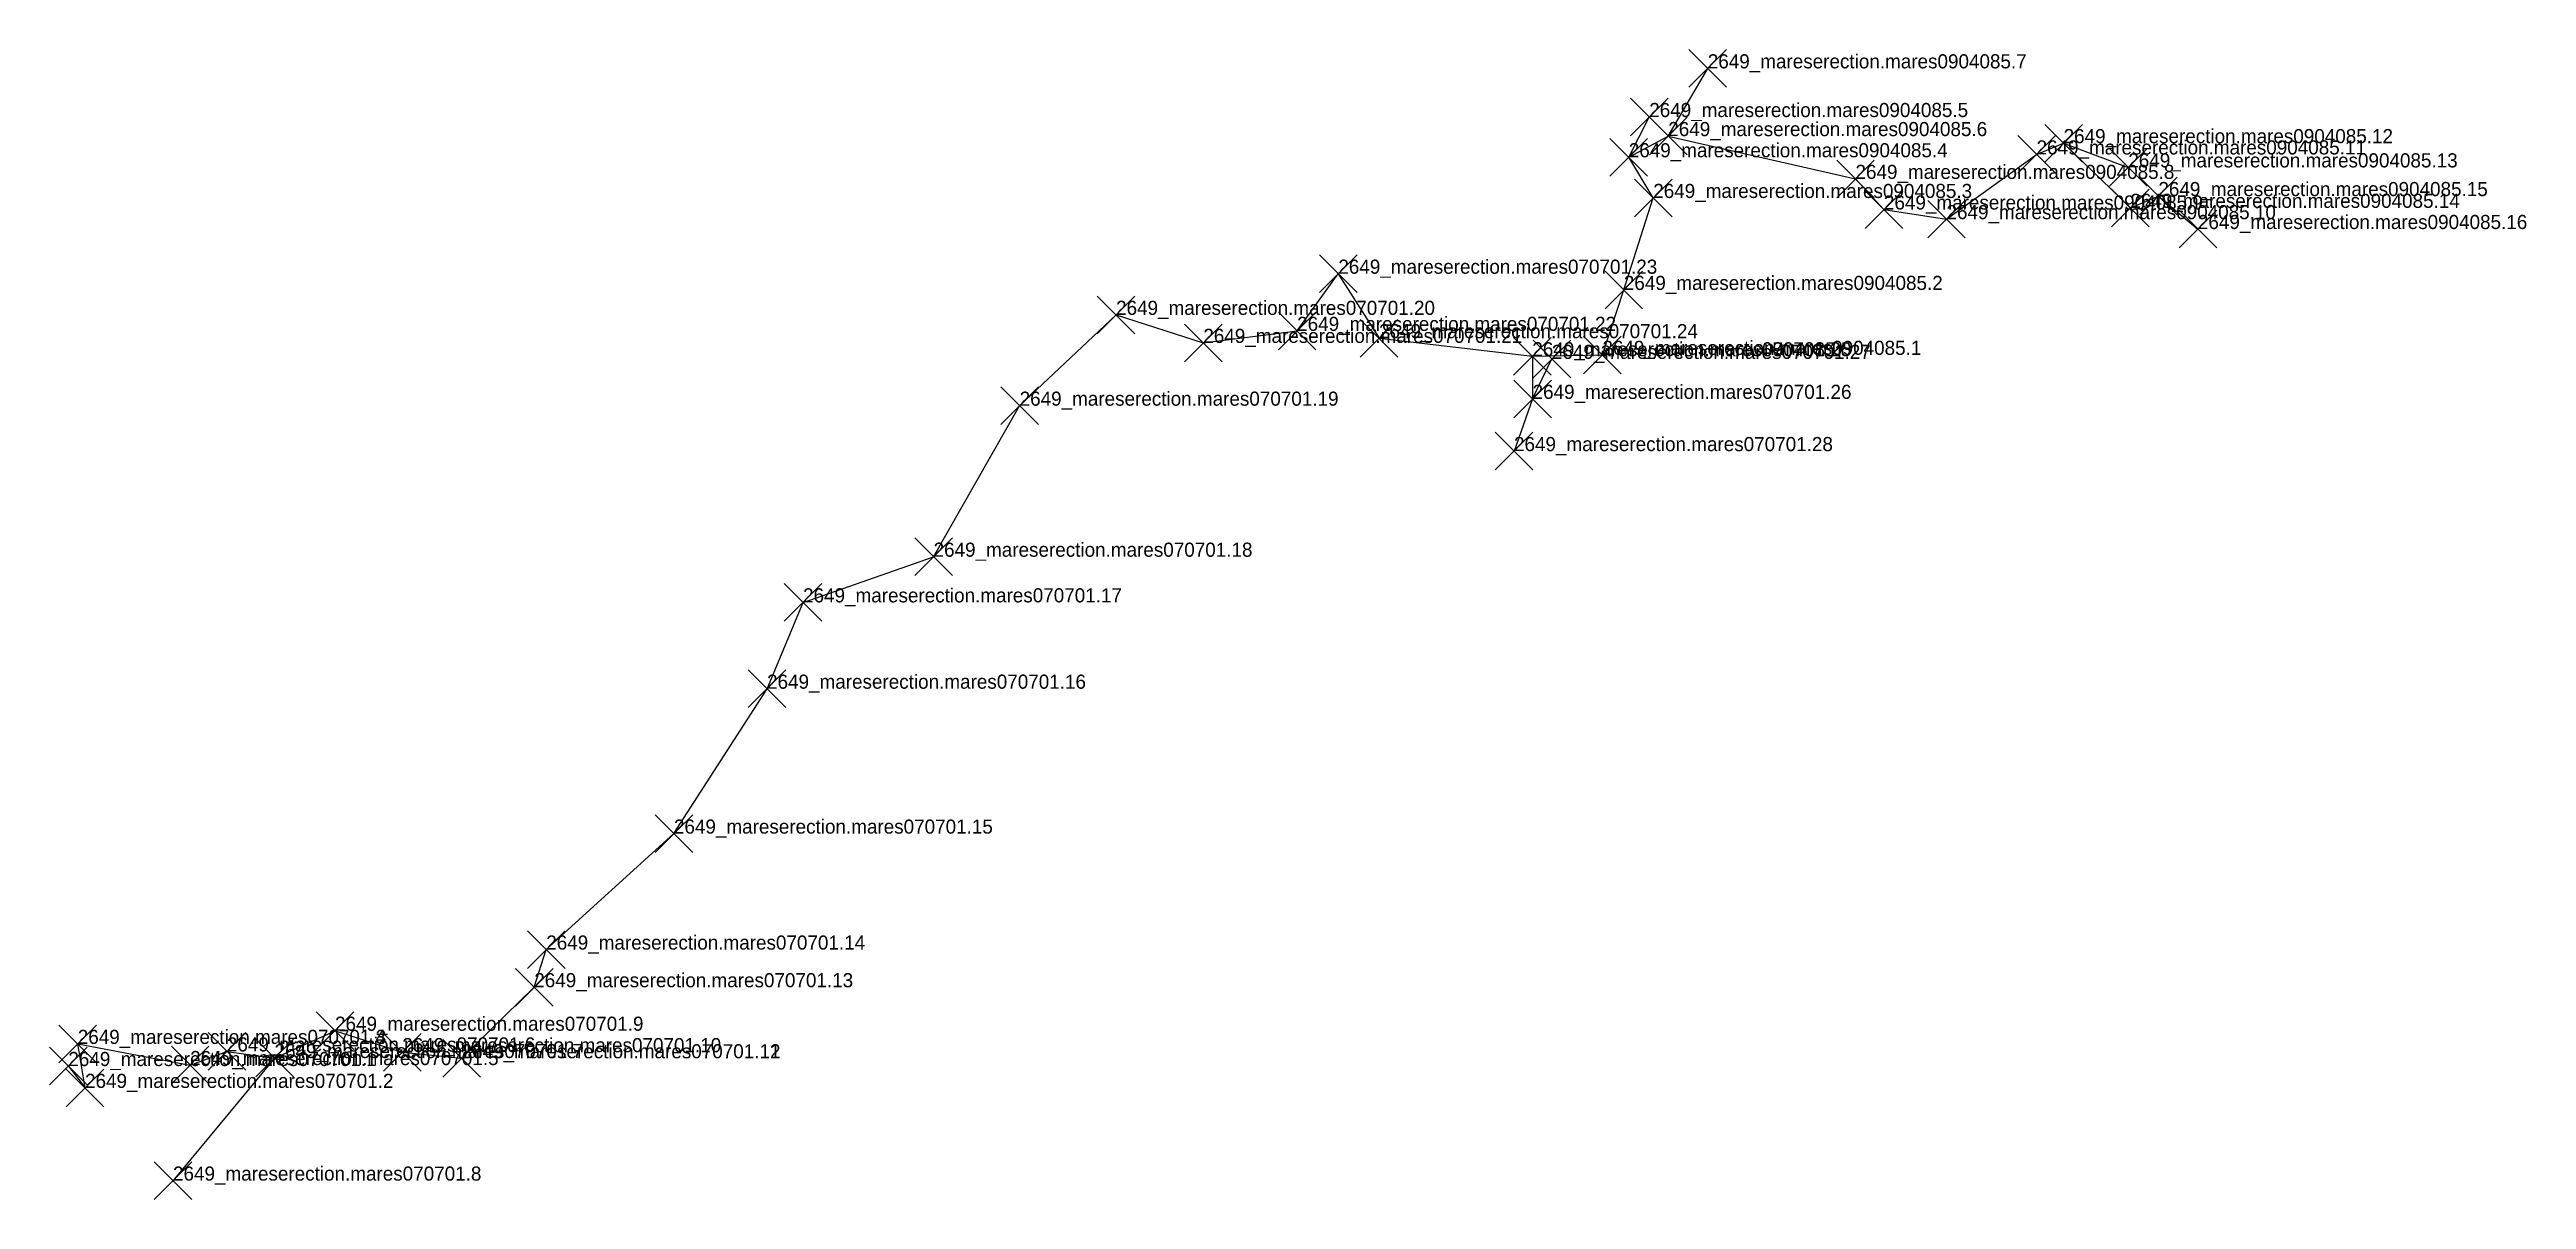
# Model space of a CAD drawing. Extents: x 452219 to 452325, y 4800898 to 4800947.
import ezdxf

# ---------------------------------------------------------------- set-up
doc = ezdxf.new("R2010")
doc.units = 0
doc.header["$PDMODE"] = 3
doc.header["$PDSIZE"] = 0.8
for name, color, linetype in [('CentreLine', 5, 'CONTINUOUS'), ('Labels', 7, 'CONTINUOUS'), ('Stations', 7, 'CONTINUOUS')]:
    doc.layers.add(name, color=color, linetype=linetype)

msp = doc.modelspace()

# ---------------------------------------------------------------- linework, layer by layer
at = {"layer": 'CentreLine'}
for p, q in [((452288.03, 4800943.53, 263.26), (452289.71, 4800946.41, 263.01)), ((452286.35, 4800942.63, 263.46), (452287.22, 4800944.34, 261.98)), ((452286.35, 4800942.63, 263.46), (452288.03, 4800943.53, 263.26)), ((452288.03, 4800943.53, 263.26), (452295.99, 4800941.71, 263.06)), ((452303.69, 4800942.75, 262.91), (452304.84, 4800943.23, 262.81)), ((452304.84, 4800943.23, 262.81), (452307.59, 4800942.2, 262.61)), ((452304.84, 4800943.23, 262.81), (452307.68, 4800940.48, 263.08)), ((452287.39, 4800940.9, 263.29), (452286.35, 4800942.63, 263.46)), ((452299.86, 4800940, 263.22), (452303.69, 4800942.75, 262.91)), ((452286.14, 4800936.99, 263.45), (452287.39, 4800940.9, 263.29)), ((452295.99, 4800941.71, 263.06), (452297.2, 4800940.41, 263.21)), ((452307.68, 4800940.48, 263.08), (452308.87, 4800940.98, 262.44)), ((452308.87, 4800940.98, 262.44), (452310.55, 4800939.58, 261.73)), ((452297.2, 4800940.41, 263.21), (452299.86, 4800940, 263.22)), ((452272.25, 4800935.25, 263.71), (452274, 4800937.68, 263.55)), ((452274, 4800937.68, 263.55), (452275.73, 4800934.94, 262.92)), ((452285.23, 4800934.23, 263.27), (452286.14, 4800936.99, 263.45)), ((452260.45, 4800932.07, 264.14), (452264.55, 4800935.93, 263.84)), ((452264.55, 4800935.93, 263.84), (452268.26, 4800934.74, 263.57)), ((452268.26, 4800934.74, 263.57), (452272.25, 4800935.25, 263.71)), ((452275.73, 4800934.94, 262.92), (452282.25, 4800934.17, 262.92)), ((452282.25, 4800934.17, 262.92), (452285.23, 4800934.23, 263.27)), ((452282.25, 4800934.17, 262.92), (452282.26, 4800932.36, 263.02)), ((452282.26, 4800932.36, 263.02), (452283.08, 4800934.06, 263.25)), ((452282.26, 4800932.36, 263.02), (452281.47, 4800930.14, 263.87)), ((452256.79, 4800925.65, 264.52), (452260.45, 4800932.07, 264.14)), ((452251.24, 4800923.71, 265.04), (452256.79, 4800925.65, 264.52)), ((452249.71, 4800920.04, 264.04), (452251.24, 4800923.71, 265.04)), ((452245.75, 4800913.88, 264.69), (452249.71, 4800920.04, 264.04)), ((452240.32, 4800908.95, 265.2), (452245.75, 4800913.88, 264.69)), ((452239.81, 4800907.35, 266.77), (452240.32, 4800908.95, 265.2)), ((452236.72, 4800904.33, 267.61), (452239.81, 4800907.35, 266.77)), ((452220.71, 4800903.07, 272.74), (452220.4, 4800904.94, 270.55)), ((452220.4, 4800904.94, 270.55), (452220.4, 4800904.94, 266.33)), ((452220.4, 4800904.94, 266.33), (452225.18, 4800904.04, 267.28)), ((452228.77, 4800904.34, 267.23), (452231.34, 4800905.5, 268.2)), ((452231.34, 4800905.5, 268.2), (452234.2, 4800904.59, 268.1)), ((452220, 4800904, 274), (452220.71, 4800903.07, 272.74)), ((452228.77, 4800904.34, 267.23), (452224.45, 4800899.13, 265.92)), ((452225.18, 4800904.04, 267.28), (452226.74, 4800904.62, 268.67)), ((452226.74, 4800904.62, 268.67), (452228.77, 4800904.34, 267.23)), ((452234.2, 4800904.59, 268.1), (452236.72, 4800904.33, 267.61)), ((452236.72, 4800904.33, 267.61), (452236.72, 4800904.33, 262.81))]:
    msp.add_line(p, q, dxfattribs=at)
at = {"layer": 'Stations'}
for p in [(452289.71, 4800946.41, 263.01), (452287.22, 4800944.34, 261.98), (452288.03, 4800943.53, 263.26), (452304.84, 4800943.23, 262.81), (452286.35, 4800942.63, 263.46), (452303.69, 4800942.75, 262.91), (452307.59, 4800942.2, 262.61), (452295.99, 4800941.71, 263.06), (452308.87, 4800940.98, 262.44), (452287.39, 4800940.9, 263.29), (452297.2, 4800940.41, 263.21), (452299.86, 4800940, 263.22), (452307.68, 4800940.48, 263.08), (452310.55, 4800939.58, 261.73), (452274, 4800937.68, 263.55), (452286.14, 4800936.99, 263.45), (452264.55, 4800935.93, 263.84), (452268.26, 4800934.74, 263.57), (452272.25, 4800935.25, 263.71), (452275.73, 4800934.94, 262.92), (452282.25, 4800934.17, 262.92), (452282.25, 4800934.17, 262.92), (452283.08, 4800934.06, 263.25), (452285.23, 4800934.23, 263.27), (452260.45, 4800932.07, 264.14), (452282.26, 4800932.36, 263.02), (452281.47, 4800930.14, 263.87), (452256.79, 4800925.65, 264.52), (452251.24, 4800923.71, 265.04), (452249.71, 4800920.04, 264.04), (452245.75, 4800913.88, 264.69), (452240.32, 4800908.95, 265.2), (452239.81, 4800907.35, 266.77), (452231.34, 4800905.5, 268.2), (452220.4, 4800904.94, 266.33), (452220.4, 4800904.94, 270.55), (452226.74, 4800904.62, 268.67), (452228.77, 4800904.34, 267.23), (452234.2, 4800904.59, 268.1), (452236.72, 4800904.33, 262.81), (452236.72, 4800904.33, 267.61), (452220, 4800904, 274), (452220.71, 4800903.07, 272.74), (452225.18, 4800904.04, 267.28), (452224.45, 4800899.13, 265.92)]:
    msp.add_point(p, dxfattribs=at)

# ---------------------------------------------------------------- texts
at = {"layer": 'Labels'}
for s, p in [('2649_mareserection.mares0904085.7', (452289.71, 4800946.41, 263.01)), ('2649_mareserection.mares0904085.5', (452287.22, 4800944.34, 261.98)), ('2649_mareserection.mares0904085.6', (452288.03, 4800943.53, 263.26)), ('2649_mareserection.mares0904085.4', (452286.35, 4800942.63, 263.46)), ('2649_mareserection.mares0904085.11', (452303.69, 4800942.75, 262.91)), ('2649_mareserection.mares0904085.12', (452304.84, 4800943.23, 262.81)), ('2649_mareserection.mares0904085.13', (452307.59, 4800942.2, 262.61)), ('2649_mareserection.mares0904085.8', (452295.99, 4800941.71, 263.06)), ('2649_mareserection.mares0904085.3', (452287.39, 4800940.9, 263.29)), ('2649_mareserection.mares0904085.9', (452297.2, 4800940.41, 263.21)), ('2649_mareserection.mares0904085.14', (452307.68, 4800940.48, 263.08)), ('2649_mareserection.mares0904085.15', (452308.87, 4800940.98, 262.44)), ('2649_mareserection.mares0904085.10', (452299.86, 4800940, 263.22)), ('2649_mareserection.mares0904085.16', (452310.55, 4800939.58, 261.73)), ('2649_mareserection.mares070701.23', (452274, 4800937.68, 263.55)), ('2649_mareserection.mares0904085.2', (452286.14, 4800936.99, 263.45)), ('2649_mareserection.mares070701.20', (452264.55, 4800935.93, 263.84)), ('2649_mareserection.mares070701.22', (452272.25, 4800935.25, 263.71)), ('2649_mareserection.mares070701.24', (452275.73, 4800934.94, 262.92)), ('2649_mareserection.mares070701.21', (452268.26, 4800934.74, 263.57)), ('2649_mareserection.mares0904085.0', (452282.25, 4800934.17, 262.92)), ('2649_mareserection.mares070701.25', (452282.25, 4800934.17, 262.92)), ('2649_mareserection.mares070701.27', (452283.08, 4800934.06, 263.25)), ('2649_mareserection.mares0904085.1', (452285.23, 4800934.23, 263.27)), ('2649_mareserection.mares070701.19', (452260.45, 4800932.07, 264.14)), ('2649_mareserection.mares070701.26', (452282.26, 4800932.36, 263.02)), ('2649_mareserection.mares070701.28', (452281.47, 4800930.14, 263.87)), ('2649_mareserection.mares070701.18', (452256.79, 4800925.65, 264.52)), ('2649_mareserection.mares070701.17', (452251.24, 4800923.71, 265.04)), ('2649_mareserection.mares070701.16', (452249.71, 4800920.04, 264.04)), ('2649_mareserection.mares070701.15', (452245.75, 4800913.88, 264.69)), ('2649_mareserection.mares070701.14', (452240.32, 4800908.95, 265.2)), ('2649_mareserection.mares070701.13', (452239.81, 4800907.35, 266.77)), ('2649_mareserection.mares070701.9', (452231.34, 4800905.5, 268.2)), ('2649_mareserection.mares070701.4', (452220.4, 4800904.94, 266.33)), ('2649_mareserection.mares070701.3', (452220.4, 4800904.94, 270.55)), ('2649_mareserection.mares070701.6', (452226.74, 4800904.62, 268.67)), ('2649_mareserection.mares070701.7', (452228.77, 4800904.34, 267.23)), ('2649_mareserection.mares070701.10', (452234.2, 4800904.59, 268.1)), ('2649_mareserection.mares070701.12', (452236.72, 4800904.33, 262.81)), ('2649_mareserection.mares070701.11', (452236.72, 4800904.33, 267.61)), ('2649_mareserection.mares070701.1', (452220, 4800904, 274)), ('2649_mareserection.mares070701.5', (452225.18, 4800904.04, 267.28)), ('2649_mareserection.mares070701.2', (452220.71, 4800903.07, 272.74)), ('2649_mareserection.mares070701.8', (452224.45, 4800899.13, 265.92))]:
    msp.add_text(s, height=0.6, dxfattribs=at).set_placement(p)

doc.saveas('drawing.dxf')
